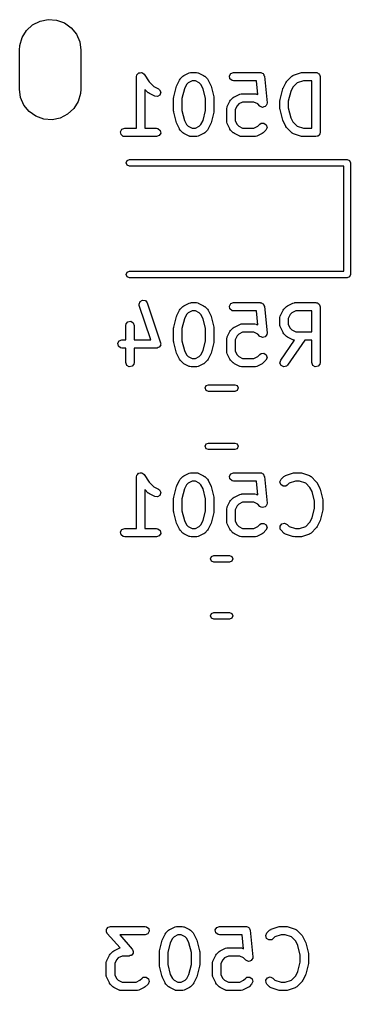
# Model space of a CAD drawing. Extents: x 109 to 192, y -153 to -42.
# Drawn here: x 133.79 to 139.72, y -115.69 to -98.28 of the extents above; entities that cross this region are included whole.
import ezdxf

# ---------------------------------------------------------------- set-up
doc = ezdxf.new("R2010")
doc.units = 0
doc.layers.add('BLACK', color=7, linetype='CONTINUOUS')

msp = doc.modelspace()

# ---------------------------------------------------------------- linework, layer by layer
at = {"layer": 'BLACK', "linetype": 'CONTINUOUS'}
for p, q in [((134.026, -98.3784), (134.159, -98.3106)), ((134.159, -98.3106), (134.305, -98.2811)), ((134.305, -98.2811), (134.454, -98.292)), ((134.454, -98.292), (134.595, -98.3426)), ((134.595, -98.3426), (134.717, -98.4291)), ((133.838, -98.6063), (133.916, -98.4794)), ((133.916, -98.4794), (134.026, -98.3784)), ((134.717, -98.4291), (134.81, -98.5451)), ((133.796, -98.7497), (133.838, -98.6063)), ((134.81, -98.5451), (134.87, -98.6821)), ((134.87, -98.6821), (134.89, -98.83)), ((133.79, -98.83), (133.796, -98.7497)), ((133.79, -99.53), (133.79, -98.83)), ((134.89, -98.83), (134.89, -99.53)), ((135.887, -99.3064), (135.891, -99.2807)), ((135.887, -100.231), (135.887, -99.3064)), ((135.891, -99.2807), (135.894, -99.2774)), ((135.894, -99.2731), (135.91, -99.2581)), ((135.894, -99.2774), (135.894, -99.2731)), ((135.91, -99.2581), (135.924, -99.2414)), ((135.924, -99.2414), (135.928, -99.2407)), ((135.928, -99.2407), (135.931, -99.2377)), ((135.931, -99.2377), (135.953, -99.2363)), ((135.953, -99.2363), (135.975, -99.2325)), ((135.975, -99.2325), (135.978, -99.2347)), ((135.978, -99.2347), (135.983, -99.2344)), ((135.983, -99.2344), (136, -99.2473)), ((136, -99.2473), (136.019, -99.2582)), ((136.019, -99.2582), (136.021, -99.2622)), ((136.021, -99.2622), (136.024, -99.2648)), ((136.024, -99.2648), (136.115, -99.4015)), ((136.609, -99.4633), (136.656, -99.3681)), ((136.656, -99.3681), (136.67, -99.3501)), ((136.67, -99.3486), (136.718, -99.301)), ((136.67, -99.3501), (136.67, -99.3486)), ((136.718, -99.301), (136.736, -99.2881)), ((136.736, -99.2881), (136.738, -99.2869)), ((136.738, -99.2869), (136.833, -99.2393)), ((136.884, -99.3814), (136.816, -99.4156)), ((136.833, -99.2393), (136.858, -99.2319)), ((136.858, -99.2319), (136.862, -99.2329)), ((136.862, -99.2329), (136.866, -99.2314)), ((136.866, -99.2314), (136.962, -99.2314)), ((136.944, -99.3814), (136.884, -99.3814)), ((137.012, -99.4156), (136.944, -99.3814)), ((136.962, -99.2314), (136.987, -99.2359)), ((136.987, -99.2359), (136.991, -99.2388)), ((136.991, -99.2388), (136.995, -99.2393)), ((136.995, -99.2393), (137.09, -99.2869)), ((137.09, -99.2869), (137.108, -99.3003)), ((137.108, -99.3003), (137.11, -99.301)), ((137.11, -99.301), (137.158, -99.3486)), ((137.158, -99.3486), (137.17, -99.367)), ((137.17, -99.367), (137.172, -99.3681)), ((137.172, -99.3681), (137.219, -99.4633)), ((137.554, -99.2934), (137.58, -99.2489)), ((137.563, -99.3439), (137.554, -99.2934)), ((137.603, -99.3769), (137.563, -99.3439)), ((137.58, -99.2489), (137.628, -99.2314)), ((137.628, -99.3814), (137.603, -99.3769)), ((137.628, -99.2314), (138.104, -99.2314)), ((138.037, -99.3814), (137.628, -99.3814)), ((138.061, -99.6296), (138.037, -99.3814)), ((138.104, -99.2314), (138.108, -99.2321)), ((138.108, -99.2321), (138.11, -99.2316)), ((138.11, -99.2316), (138.113, -99.2329)), ((138.113, -99.2329), (138.13, -99.2359)), ((138.13, -99.2359), (138.142, -99.2461)), ((138.142, -99.2461), (138.157, -99.2527)), ((138.157, -99.2527), (138.161, -99.2621)), ((138.161, -99.2621), (138.169, -99.2689)), ((138.169, -99.2689), (138.172, -99.2846)), ((138.172, -99.2846), (138.179, -99.2989)), ((138.179, -99.2989), (138.227, -99.7751)), ((138.575, -99.3962), (138.67, -99.301)), ((138.67, -99.301), (138.692, -99.286)), ((138.692, -99.286), (138.696, -99.2856)), ((138.696, -99.2856), (138.7, -99.2828)), ((138.7, -99.2828), (138.843, -99.2352)), ((138.879, -99.3814), (138.764, -99.4196)), ((138.843, -99.2352), (138.865, -99.2319)), ((138.865, -99.2319), (138.866, -99.2314)), ((138.866, -99.2314), (139.104, -99.2314)), ((139.029, -99.3814), (138.879, -99.3814)), ((139.029, -100.231), (139.029, -99.3814)), ((139.104, -99.2314), (139.114, -99.2331)), ((139.114, -99.2331), (139.118, -99.2325)), ((139.118, -99.2325), (139.12, -99.2342)), ((139.12, -99.2342), (139.13, -99.2359)), ((139.13, -99.2359), (139.145, -99.2484)), ((139.145, -99.2484), (139.162, -99.2582)), ((139.162, -99.2582), (139.164, -99.2645)), ((139.164, -99.2645), (139.169, -99.2689)), ((139.169, -99.2689), (139.173, -99.2881)), ((139.173, -99.2881), (139.179, -99.3064)), ((139.179, -99.3064), (139.179, -100.306)), ((133.81, -99.6779), (133.79, -99.53)), ((134.89, -99.53), (134.884, -99.6103)), ((136.099, -99.5975), (136.037, -99.5351)), ((136.037, -99.5351), (136.037, -100.231)), ((136.115, -99.4015), (136.197, -99.4828)), ((136.197, -99.4828), (136.281, -99.525)), ((136.281, -99.525), (136.302, -99.5405)), ((136.302, -99.5405), (136.322, -99.5876)), ((136.556, -99.6691), (136.603, -99.4787)), ((136.603, -99.4787), (136.608, -99.4668)), ((136.608, -99.4668), (136.609, -99.4633)), ((136.747, -99.523), (136.703, -99.6966)), ((136.785, -99.446), (136.747, -99.523)), ((136.816, -99.4156), (136.785, -99.446)), ((137.043, -99.446), (137.012, -99.4156)), ((137.081, -99.523), (137.043, -99.446)), ((137.125, -99.6966), (137.081, -99.523)), ((137.219, -99.4633), (137.223, -99.4757)), ((137.223, -99.4757), (137.225, -99.4787)), ((137.225, -99.4787), (137.272, -99.6691)), ((138.46, -99.7168), (138.508, -99.5263)), ((138.508, -99.5263), (138.513, -99.5145)), ((138.513, -99.5145), (138.514, -99.5109)), ((138.514, -99.5109), (138.561, -99.4157)), ((138.561, -99.4157), (138.575, -99.3977)), ((138.575, -99.3977), (138.575, -99.3962)), ((138.69, -99.4937), (138.651, -99.5707)), ((138.764, -99.4196), (138.69, -99.4937)), ((133.87, -99.8149), (133.81, -99.6779)), ((134.884, -99.6103), (134.842, -99.7537)), ((136.101, -99.5982), (136.099, -99.5975)), ((136.119, -99.6116), (136.101, -99.5982)), ((136.214, -99.6592), (136.119, -99.6116)), ((136.265, -99.665), (136.214, -99.6592)), ((136.308, -99.6368), (136.265, -99.665)), ((136.322, -99.5876), (136.308, -99.6368)), ((136.553, -99.6873), (136.556, -99.6726)), ((136.553, -99.9254), (136.553, -99.6873)), ((136.556, -99.6726), (136.556, -99.6691)), ((136.703, -99.6966), (136.703, -99.9162)), ((137.125, -99.9162), (137.125, -99.6966)), ((137.272, -99.6691), (137.274, -99.6841)), ((137.274, -99.6841), (137.275, -99.6873)), ((137.275, -99.6873), (137.275, -99.9254)), ((137.561, -99.749), (137.575, -99.731)), ((137.575, -99.7295), (137.623, -99.6819)), ((137.575, -99.731), (137.575, -99.7295)), ((137.623, -99.6819), (137.641, -99.6691)), ((137.641, -99.6691), (137.642, -99.6679)), ((137.642, -99.6679), (137.738, -99.6203)), ((137.738, -99.6203), (137.763, -99.6128)), ((137.763, -99.6128), (137.767, -99.6139)), ((137.767, -99.6139), (137.771, -99.6123)), ((137.771, -99.6123), (138.009, -99.6123)), ((138.009, -99.6123), (138.035, -99.6169)), ((138.035, -99.6169), (138.038, -99.6197)), ((138.038, -99.6197), (138.043, -99.6203)), ((138.043, -99.6203), (138.061, -99.6296)), ((138.458, -99.735), (138.461, -99.7202)), ((138.458, -99.8778), (138.458, -99.735)), ((138.461, -99.7202), (138.46, -99.7168)), ((138.651, -99.5707), (138.608, -99.7442)), ((133.963, -99.9309), (133.87, -99.8149)), ((134.764, -99.8806), (134.654, -99.9816)), ((134.842, -99.7537), (134.764, -99.8806)), ((137.506, -99.8778), (137.51, -99.8522)), ((137.506, -100.116), (137.506, -99.8778)), ((137.51, -99.8522), (137.513, -99.8487)), ((137.513, -99.8487), (137.514, -99.8443)), ((137.514, -99.8443), (137.561, -99.749)), ((137.69, -99.827), (137.656, -99.8955)), ((137.656, -99.8955), (137.656, -100.098)), ((137.72, -99.7966), (137.69, -99.827)), ((137.789, -99.7623), (137.72, -99.7966)), ((137.992, -99.7623), (137.789, -99.7623)), ((138.06, -99.7966), (137.992, -99.7623)), ((138.099, -99.8356), (138.06, -99.7966)), ((138.1, -99.8358), (138.099, -99.8356)), ((138.1, -99.8363), (138.1, -99.8358)), ((138.123, -99.8466), (138.1, -99.8363)), ((138.146, -99.8573), (138.123, -99.8466)), ((138.171, -99.8505), (138.146, -99.8574)), ((138.146, -99.8574), (138.146, -99.8572)), ((138.146, -99.8572), (138.146, -99.8573)), ((138.195, -99.844), (138.171, -99.8505)), ((138.196, -99.8435), (138.195, -99.8436)), ((138.195, -99.8436), (138.195, -99.844)), ((138.21, -99.8226), (138.196, -99.8435)), ((138.225, -99.802), (138.21, -99.8226)), ((138.225, -99.8011), (138.224, -99.8015)), ((138.224, -99.8015), (138.225, -99.802)), ((138.227, -99.7751), (138.225, -99.8011)), ((138.459, -99.8811), (138.458, -99.8778)), ((138.46, -99.896), (138.459, -99.8811)), ((138.508, -100.086), (138.46, -99.896)), ((138.608, -99.7442), (138.608, -99.8686)), ((138.608, -99.8686), (138.651, -100.042)), ((134.085, -100.017), (133.963, -99.9309)), ((134.226, -100.068), (134.085, -100.017)), ((134.375, -100.079), (134.226, -100.068)), ((134.521, -100.049), (134.375, -100.079)), ((134.654, -99.9816), (134.521, -100.049)), ((136.554, -99.9287), (136.553, -99.9254)), ((136.556, -99.9436), (136.554, -99.9287)), ((136.603, -100.134), (136.556, -99.9436)), ((136.703, -99.9162), (136.747, -100.09)), ((137.081, -100.09), (137.125, -99.9162)), ((137.272, -99.9436), (137.225, -100.134)), ((137.275, -99.9254), (137.272, -99.9402)), ((137.272, -99.9402), (137.272, -99.9436)), ((138.651, -100.042), (138.69, -100.119)), ((135.602, -100.293), (135.628, -100.249)), ((135.628, -100.249), (135.676, -100.231)), ((135.676, -100.231), (135.887, -100.231)), ((136.037, -100.231), (136.247, -100.231)), ((136.247, -100.231), (136.273, -100.236)), ((136.273, -100.236), (136.312, -100.269)), ((136.605, -100.137), (136.603, -100.134)), ((136.609, -100.149), (136.605, -100.137)), ((136.656, -100.245), (136.609, -100.149)), ((136.658, -100.246), (136.656, -100.245)), ((136.67, -100.264), (136.658, -100.246)), ((136.747, -100.09), (136.785, -100.167)), ((136.785, -100.167), (136.816, -100.197)), ((136.816, -100.197), (136.884, -100.231)), ((136.884, -100.231), (136.944, -100.231)), ((136.944, -100.231), (137.012, -100.197)), ((137.012, -100.197), (137.043, -100.167)), ((137.043, -100.167), (137.081, -100.09)), ((137.172, -100.245), (137.158, -100.263)), ((137.219, -100.149), (137.172, -100.245)), ((137.22, -100.146), (137.219, -100.149)), ((137.225, -100.134), (137.22, -100.146)), ((137.507, -100.12), (137.506, -100.116)), ((137.506, -100.124), (137.507, -100.12)), ((137.514, -100.149), (137.506, -100.124)), ((137.561, -100.245), (137.514, -100.149)), ((137.562, -100.246), (137.561, -100.245)), ((137.575, -100.264), (137.562, -100.246)), ((137.656, -100.098), (137.69, -100.167)), ((137.69, -100.167), (137.72, -100.197)), ((137.72, -100.197), (137.789, -100.231)), ((137.789, -100.231), (137.992, -100.231)), ((137.992, -100.231), (138.06, -100.197)), ((138.06, -100.197), (138.099, -100.158)), ((138.099, -100.158), (138.12, -100.143)), ((138.12, -100.143), (138.172, -100.139)), ((138.172, -100.139), (138.214, -100.168)), ((138.227, -100.218), (138.205, -100.264)), ((138.214, -100.168), (138.227, -100.218)), ((138.51, -100.089), (138.508, -100.086)), ((138.514, -100.102), (138.51, -100.089)), ((138.561, -100.197), (138.514, -100.102)), ((138.562, -100.198), (138.561, -100.197)), ((138.575, -100.217), (138.562, -100.198)), ((138.67, -100.312), (138.575, -100.217)), ((138.69, -100.119), (138.764, -100.193)), ((138.764, -100.193), (138.879, -100.231)), ((138.879, -100.231), (139.029, -100.231)), ((135.611, -100.344), (135.602, -100.293)), ((135.65, -100.377), (135.611, -100.344)), ((135.676, -100.381), (135.65, -100.377)), ((136.247, -100.381), (135.676, -100.381)), ((136.296, -100.364), (136.247, -100.381)), ((136.321, -100.319), (136.296, -100.364)), ((136.312, -100.269), (136.321, -100.319)), ((136.718, -100.312), (136.67, -100.264)), ((136.72, -100.312), (136.718, -100.312)), ((136.738, -100.326), (136.72, -100.312)), ((136.833, -100.373), (136.738, -100.326)), ((136.837, -100.374), (136.833, -100.373)), ((136.841, -100.377), (136.837, -100.374)), ((136.866, -100.381), (136.841, -100.377)), ((136.962, -100.381), (136.866, -100.381)), ((136.966, -100.38), (136.962, -100.381)), ((136.97, -100.381), (136.966, -100.38)), ((136.995, -100.373), (136.97, -100.381)), ((137.09, -100.326), (136.995, -100.373)), ((137.092, -100.325), (137.09, -100.326)), ((137.11, -100.312), (137.092, -100.325)), ((137.158, -100.264), (137.11, -100.312)), ((137.158, -100.263), (137.158, -100.264)), ((137.623, -100.312), (137.575, -100.264)), ((137.624, -100.312), (137.623, -100.312)), ((137.642, -100.326), (137.624, -100.312)), ((137.738, -100.373), (137.642, -100.326)), ((137.742, -100.374), (137.738, -100.373)), ((137.745, -100.377), (137.742, -100.374)), ((137.771, -100.381), (137.745, -100.377)), ((138.009, -100.381), (137.771, -100.381)), ((138.013, -100.38), (138.009, -100.381)), ((138.018, -100.381), (138.013, -100.38)), ((138.043, -100.373), (138.018, -100.381)), ((138.138, -100.326), (138.043, -100.373)), ((138.139, -100.325), (138.138, -100.326)), ((138.158, -100.312), (138.139, -100.325)), ((138.205, -100.264), (138.158, -100.312)), ((138.675, -100.314), (138.67, -100.312)), ((138.677, -100.318), (138.675, -100.314)), ((138.7, -100.33), (138.677, -100.318)), ((138.843, -100.378), (138.7, -100.33)), ((138.844, -100.377), (138.843, -100.378)), ((138.866, -100.381), (138.844, -100.377)), ((139.104, -100.381), (138.866, -100.381)), ((139.123, -100.375), (139.104, -100.381)), ((139.142, -100.371), (139.123, -100.375)), ((139.146, -100.366), (139.142, -100.371)), ((139.153, -100.364), (139.146, -100.366)), ((139.162, -100.347), (139.153, -100.364)), ((139.175, -100.332), (139.162, -100.347)), ((139.177, -100.322), (139.175, -100.332)), ((139.178, -100.319), (139.177, -100.322)), ((139.179, -100.306), (139.178, -100.316)), ((139.178, -100.316), (139.178, -100.319)), ((135.704, -100.854), (135.722, -100.812)), ((135.722, -100.896), (135.704, -100.854)), ((135.722, -100.812), (135.764, -100.794)), ((135.764, -100.914), (135.722, -100.896)), ((135.764, -100.794), (139.664, -100.794)), ((139.604, -100.914), (135.764, -100.914)), ((139.604, -102.794), (139.604, -100.914)), ((139.664, -100.794), (139.706, -100.812)), ((139.706, -100.812), (139.724, -100.854)), ((139.724, -100.854), (139.724, -102.854)), ((135.704, -102.854), (135.722, -102.812)), ((135.722, -102.896), (135.704, -102.854)), ((135.722, -102.812), (135.764, -102.794)), ((135.764, -102.794), (139.604, -102.794)), ((139.724, -102.854), (139.706, -102.896)), ((135.764, -102.914), (135.722, -102.896)), ((139.664, -102.914), (135.764, -102.914)), ((139.706, -102.896), (139.664, -102.914)), ((135.934, -103.383), (135.953, -103.335)), ((135.938, -103.408), (135.934, -103.383)), ((135.953, -103.335), (135.998, -103.311)), ((135.998, -103.311), (136.048, -103.321)), ((136.048, -103.321), (136.08, -103.361)), ((136.08, -103.361), (136.318, -104.075)), ((136.738, -103.413), (136.833, -103.365)), ((136.833, -103.365), (136.858, -103.358)), ((136.858, -103.358), (136.862, -103.359)), ((136.862, -103.359), (136.866, -103.357)), ((136.866, -103.357), (136.962, -103.357)), ((136.962, -103.357), (136.987, -103.362)), ((136.987, -103.362), (136.991, -103.365)), ((136.991, -103.365), (136.995, -103.365)), ((136.995, -103.365), (137.09, -103.413)), ((137.554, -103.419), (137.58, -103.375)), ((137.58, -103.375), (137.628, -103.357)), ((137.628, -103.357), (138.104, -103.357)), ((138.104, -103.357), (138.108, -103.358)), ((138.108, -103.358), (138.11, -103.358)), ((138.11, -103.358), (138.113, -103.359)), ((138.113, -103.359), (138.13, -103.362)), ((138.13, -103.362), (138.142, -103.372)), ((138.142, -103.372), (138.157, -103.379)), ((138.157, -103.379), (138.161, -103.388)), ((138.161, -103.388), (138.169, -103.395)), ((138.595, -103.413), (138.69, -103.365)), ((138.69, -103.365), (138.715, -103.358)), ((138.715, -103.358), (138.719, -103.359)), ((138.719, -103.359), (138.724, -103.357)), ((138.724, -103.357), (139.104, -103.357)), ((139.104, -103.357), (139.114, -103.359)), ((139.114, -103.359), (139.118, -103.359)), ((139.118, -103.359), (139.12, -103.36)), ((139.12, -103.36), (139.13, -103.362)), ((139.13, -103.362), (139.145, -103.374)), ((139.145, -103.374), (139.162, -103.384)), ((139.162, -103.384), (139.164, -103.391)), ((139.164, -103.391), (139.169, -103.395)), ((136.143, -104.024), (135.938, -103.408)), ((136.609, -103.589), (136.656, -103.494)), ((136.656, -103.494), (136.67, -103.476)), ((136.67, -103.475), (136.718, -103.427)), ((136.67, -103.476), (136.67, -103.475)), ((136.718, -103.427), (136.736, -103.414)), ((136.736, -103.414), (136.738, -103.413)), ((136.816, -103.542), (136.785, -103.572)), ((136.884, -103.507), (136.816, -103.542)), ((136.944, -103.507), (136.884, -103.507)), ((137.012, -103.542), (136.944, -103.507)), ((137.043, -103.572), (137.012, -103.542)), ((137.09, -103.413), (137.108, -103.426)), ((137.108, -103.426), (137.11, -103.427)), ((137.11, -103.427), (137.158, -103.475)), ((137.158, -103.475), (137.17, -103.493)), ((137.17, -103.493), (137.172, -103.494)), ((137.172, -103.494), (137.219, -103.589)), ((137.563, -103.47), (137.554, -103.419)), ((137.603, -103.503), (137.563, -103.47)), ((137.628, -103.507), (137.603, -103.503)), ((138.037, -103.507), (137.628, -103.507)), ((138.061, -103.756), (138.037, -103.507)), ((138.169, -103.395), (138.172, -103.411)), ((138.172, -103.411), (138.179, -103.425)), ((138.179, -103.425), (138.227, -103.901)), ((138.466, -103.589), (138.514, -103.494)), ((138.514, -103.494), (138.527, -103.476)), ((138.527, -103.476), (138.528, -103.475)), ((138.528, -103.475), (138.575, -103.427)), ((138.575, -103.427), (138.594, -103.414)), ((138.594, -103.414), (138.595, -103.413)), ((138.673, -103.542), (138.642, -103.572)), ((138.741, -103.507), (138.673, -103.542)), ((139.029, -103.507), (138.741, -103.507)), ((139.029, -103.881), (139.029, -103.507)), ((139.169, -103.395), (139.173, -103.414)), ((139.173, -103.414), (139.179, -103.432)), ((139.179, -103.432), (139.179, -104.432)), ((135.701, -103.74), (135.734, -103.701)), ((135.734, -103.701), (135.784, -103.692)), ((135.784, -103.692), (135.829, -103.718)), ((135.829, -103.718), (135.846, -103.766)), ((136.556, -103.795), (136.603, -103.605)), ((136.603, -103.605), (136.608, -103.593)), ((136.608, -103.593), (136.609, -103.589)), ((136.747, -103.649), (136.703, -103.823)), ((136.785, -103.572), (136.747, -103.649)), ((137.081, -103.649), (137.043, -103.572)), ((137.125, -103.823), (137.081, -103.649)), ((137.219, -103.589), (137.223, -103.602)), ((137.223, -103.602), (137.225, -103.605)), ((137.225, -103.605), (137.272, -103.795)), ((137.738, -103.746), (137.763, -103.739)), ((137.763, -103.739), (137.767, -103.74)), ((137.767, -103.74), (137.771, -103.738)), ((137.771, -103.738), (138.009, -103.738)), ((138.009, -103.738), (138.035, -103.743)), ((138.458, -103.623), (138.463, -103.597)), ((138.458, -103.766), (138.458, -103.623)), ((138.463, -103.597), (138.465, -103.594)), ((138.465, -103.594), (138.466, -103.589)), ((138.642, -103.572), (138.608, -103.641)), ((138.608, -103.641), (138.608, -103.748)), ((135.696, -103.766), (135.701, -103.74)), ((135.696, -104.024), (135.696, -103.766)), ((135.846, -103.766), (135.846, -104.024)), ((136.553, -103.813), (136.556, -103.799)), ((136.553, -104.051), (136.553, -103.813)), ((136.556, -103.799), (136.556, -103.795)), ((136.703, -103.823), (136.703, -104.042)), ((137.125, -104.042), (137.125, -103.823)), ((137.272, -103.795), (137.274, -103.81)), ((137.274, -103.81), (137.275, -103.813)), ((137.275, -103.813), (137.275, -104.051)), ((137.514, -103.97), (137.561, -103.875)), ((137.561, -103.875), (137.575, -103.857)), ((137.575, -103.856), (137.623, -103.808)), ((137.575, -103.857), (137.575, -103.856)), ((137.623, -103.808), (137.641, -103.795)), ((137.641, -103.795), (137.642, -103.794)), ((137.642, -103.794), (137.738, -103.746)), ((137.789, -103.888), (137.72, -103.923)), ((137.992, -103.888), (137.789, -103.888)), ((138.06, -103.923), (137.992, -103.888)), ((138.035, -103.743), (138.038, -103.746)), ((138.038, -103.746), (138.043, -103.746)), ((138.043, -103.746), (138.061, -103.756)), ((138.227, -103.901), (138.225, -103.927)), ((138.46, -103.77), (138.458, -103.766)), ((138.459, -103.774), (138.46, -103.77)), ((138.466, -103.799), (138.459, -103.774)), ((138.514, -103.894), (138.466, -103.799)), ((138.515, -103.896), (138.514, -103.894)), ((138.528, -103.914), (138.515, -103.896)), ((138.608, -103.748), (138.642, -103.817)), ((138.642, -103.817), (138.673, -103.847)), ((138.673, -103.847), (138.741, -103.881)), ((138.741, -103.881), (139.029, -103.881)), ((135.554, -104.086), (135.58, -104.042)), ((135.563, -104.137), (135.554, -104.086)), ((135.58, -104.042), (135.628, -104.024)), ((135.628, -104.024), (135.696, -104.024)), ((135.846, -104.024), (136.143, -104.024)), ((136.318, -104.075), (136.322, -104.101)), ((136.554, -104.055), (136.553, -104.051)), ((136.556, -104.07), (136.554, -104.055)), ((136.603, -104.26), (136.556, -104.07)), ((136.703, -104.042), (136.747, -104.216)), ((137.081, -104.216), (137.125, -104.042)), ((137.272, -104.07), (137.225, -104.26)), ((137.275, -104.051), (137.272, -104.066)), ((137.272, -104.066), (137.272, -104.07)), ((137.506, -104.004), (137.51, -103.978)), ((137.506, -104.242), (137.506, -104.004)), ((137.51, -103.978), (137.513, -103.975)), ((137.513, -103.975), (137.514, -103.97)), ((137.69, -103.953), (137.656, -104.022)), ((137.656, -104.022), (137.656, -104.224)), ((137.72, -103.923), (137.69, -103.953)), ((138.099, -103.962), (138.06, -103.923)), ((138.1, -103.962), (138.099, -103.962)), ((138.123, -103.973), (138.1, -103.962)), ((138.1, -103.962), (138.1, -103.962)), ((138.146, -103.983), (138.123, -103.973)), ((138.171, -103.977), (138.146, -103.983)), ((138.146, -103.983), (138.146, -103.983)), ((138.146, -103.983), (138.146, -103.983)), ((138.195, -103.97), (138.171, -103.977)), ((138.196, -103.969), (138.195, -103.97)), ((138.195, -103.97), (138.195, -103.97)), ((138.21, -103.949), (138.196, -103.969)), ((138.225, -103.928), (138.21, -103.949)), ((138.225, -103.927), (138.224, -103.927)), ((138.224, -103.927), (138.225, -103.928)), ((138.472, -104.389), (138.722, -104.031)), ((138.575, -103.962), (138.528, -103.914)), ((138.577, -103.962), (138.575, -103.962)), ((138.595, -103.976), (138.577, -103.962)), ((138.905, -104.031), (138.594, -104.475)), ((138.69, -104.023), (138.595, -103.976)), ((138.694, -104.024), (138.69, -104.023)), ((138.698, -104.027), (138.694, -104.024)), ((138.722, -104.031), (138.698, -104.027)), ((139.029, -104.031), (138.905, -104.031)), ((139.029, -104.432), (139.029, -104.031)), ((135.603, -104.17), (135.563, -104.137)), ((135.628, -104.174), (135.603, -104.17)), ((135.696, -104.174), (135.628, -104.174)), ((135.696, -104.432), (135.696, -104.174)), ((136.247, -104.174), (135.846, -104.174)), ((135.846, -104.174), (135.846, -104.432)), ((136.253, -104.172), (136.247, -104.174)), ((136.258, -104.173), (136.253, -104.172)), ((136.276, -104.163), (136.258, -104.173)), ((136.296, -104.156), (136.276, -104.163)), ((136.298, -104.152), (136.296, -104.156)), ((136.303, -104.149), (136.298, -104.152)), ((136.311, -104.13), (136.303, -104.149)), ((136.321, -104.112), (136.311, -104.13)), ((136.322, -104.101), (136.32, -104.106)), ((136.32, -104.106), (136.321, -104.112)), ((136.605, -104.263), (136.603, -104.26)), ((136.747, -104.216), (136.785, -104.293)), ((137.043, -104.293), (137.081, -104.216)), ((137.225, -104.26), (137.22, -104.272)), ((137.507, -104.246), (137.506, -104.242)), ((137.506, -104.25), (137.507, -104.246)), ((137.514, -104.275), (137.506, -104.25)), ((137.656, -104.224), (137.69, -104.293)), ((135.714, -104.481), (135.696, -104.432)), ((135.846, -104.432), (135.842, -104.458)), ((136.609, -104.275), (136.605, -104.263)), ((136.656, -104.371), (136.609, -104.275)), ((136.658, -104.372), (136.656, -104.371)), ((136.67, -104.39), (136.658, -104.372)), ((136.718, -104.438), (136.67, -104.39)), ((136.785, -104.293), (136.816, -104.323)), ((136.816, -104.323), (136.884, -104.357)), ((136.884, -104.357), (136.944, -104.357)), ((136.944, -104.357), (137.012, -104.323)), ((137.012, -104.323), (137.043, -104.293)), ((137.158, -104.39), (137.11, -104.438)), ((137.172, -104.371), (137.158, -104.389)), ((137.158, -104.389), (137.158, -104.39)), ((137.219, -104.275), (137.172, -104.371)), ((137.22, -104.272), (137.219, -104.275)), ((137.561, -104.371), (137.514, -104.275)), ((137.562, -104.372), (137.561, -104.371)), ((137.575, -104.39), (137.562, -104.372)), ((137.623, -104.438), (137.575, -104.39)), ((137.69, -104.293), (137.72, -104.323)), ((137.72, -104.323), (137.789, -104.357)), ((137.789, -104.357), (137.992, -104.357)), ((137.992, -104.357), (138.06, -104.323)), ((138.06, -104.323), (138.099, -104.284)), ((138.099, -104.284), (138.12, -104.269)), ((138.12, -104.269), (138.172, -104.265)), ((138.205, -104.39), (138.158, -104.438)), ((138.172, -104.265), (138.214, -104.294)), ((138.227, -104.344), (138.205, -104.39)), ((138.214, -104.294), (138.227, -104.344)), ((138.458, -104.439), (138.472, -104.389)), ((139.047, -104.481), (139.029, -104.432)), ((139.179, -104.432), (139.175, -104.458)), ((135.758, -104.506), (135.714, -104.481)), ((135.809, -104.497), (135.758, -104.506)), ((135.842, -104.458), (135.809, -104.497)), ((136.72, -104.438), (136.718, -104.438)), ((136.738, -104.452), (136.72, -104.438)), ((136.833, -104.499), (136.738, -104.452)), ((136.837, -104.5), (136.833, -104.499)), ((136.841, -104.503), (136.837, -104.5)), ((136.866, -104.507), (136.841, -104.503)), ((136.962, -104.507), (136.866, -104.507)), ((136.966, -104.506), (136.962, -104.507)), ((136.97, -104.507), (136.966, -104.506)), ((136.995, -104.499), (136.97, -104.507)), ((137.09, -104.452), (136.995, -104.499)), ((137.092, -104.451), (137.09, -104.452)), ((137.11, -104.438), (137.092, -104.451)), ((137.624, -104.438), (137.623, -104.438)), ((137.642, -104.452), (137.624, -104.438)), ((137.738, -104.499), (137.642, -104.452)), ((137.742, -104.5), (137.738, -104.499)), ((137.745, -104.503), (137.742, -104.5)), ((137.771, -104.507), (137.745, -104.503)), ((138.009, -104.507), (137.771, -104.507)), ((138.013, -104.506), (138.009, -104.507)), ((138.018, -104.507), (138.013, -104.506)), ((138.043, -104.499), (138.018, -104.507)), ((138.138, -104.452), (138.043, -104.499)), ((138.139, -104.451), (138.138, -104.452)), ((138.158, -104.438), (138.139, -104.451)), ((138.48, -104.485), (138.458, -104.439)), ((138.527, -104.507), (138.48, -104.485)), ((138.576, -104.494), (138.527, -104.507)), ((138.594, -104.475), (138.576, -104.494)), ((139.091, -104.506), (139.047, -104.481)), ((139.142, -104.497), (139.091, -104.506)), ((139.175, -104.458), (139.142, -104.497)), ((137.117, -104.887), (137.134, -104.845)), ((137.134, -104.93), (137.117, -104.887)), ((137.134, -104.845), (137.177, -104.828)), ((137.177, -104.947), (137.134, -104.93)), ((137.177, -104.828), (137.651, -104.828)), ((137.651, -104.947), (137.177, -104.947)), ((137.651, -104.828), (137.694, -104.845)), ((137.694, -104.93), (137.651, -104.947)), ((137.694, -104.845), (137.711, -104.887)), ((137.711, -104.887), (137.694, -104.93)), ((137.117, -105.932), (137.134, -105.89)), ((137.134, -105.975), (137.117, -105.932)), ((137.134, -105.89), (137.177, -105.873)), ((137.177, -105.992), (137.134, -105.975)), ((137.177, -105.873), (137.651, -105.873)), ((137.651, -105.992), (137.177, -105.992)), ((137.651, -105.873), (137.694, -105.89)), ((137.694, -105.975), (137.651, -105.992)), ((137.694, -105.89), (137.711, -105.932)), ((137.711, -105.932), (137.694, -105.975)), ((135.887, -106.48), (135.891, -106.455)), ((135.887, -107.405), (135.887, -106.48)), ((135.891, -106.455), (135.894, -106.451)), ((135.894, -106.447), (135.91, -106.432)), ((135.894, -106.451), (135.894, -106.447)), ((135.91, -106.432), (135.924, -106.415)), ((135.924, -106.415), (135.928, -106.415)), ((135.928, -106.415), (135.931, -106.412)), ((135.931, -106.412), (135.953, -106.41)), ((135.953, -106.41), (135.975, -106.407)), ((135.975, -106.407), (135.978, -106.409)), ((135.978, -106.409), (135.983, -106.408)), ((135.983, -106.408), (136, -106.421)), ((136, -106.421), (136.019, -106.432)), ((136.019, -106.432), (136.021, -106.436)), ((136.021, -106.436), (136.024, -106.439)), ((136.024, -106.439), (136.115, -106.575)), ((136.656, -106.542), (136.67, -106.524)), ((136.67, -106.523), (136.718, -106.475)), ((136.67, -106.524), (136.67, -106.523)), ((136.718, -106.475), (136.736, -106.462)), ((136.736, -106.462), (136.738, -106.461)), ((136.738, -106.461), (136.833, -106.413)), ((136.833, -106.413), (136.858, -106.406)), ((136.858, -106.406), (136.862, -106.407)), ((136.862, -106.407), (136.866, -106.405)), ((136.866, -106.405), (136.962, -106.405)), ((136.962, -106.405), (136.987, -106.41)), ((136.987, -106.41), (136.991, -106.413)), ((136.991, -106.413), (136.995, -106.413)), ((136.995, -106.413), (137.09, -106.461)), ((137.09, -106.461), (137.108, -106.474)), ((137.108, -106.474), (137.11, -106.475)), ((137.11, -106.475), (137.158, -106.523)), ((137.158, -106.523), (137.17, -106.541)), ((137.554, -106.467), (137.58, -106.423)), ((137.563, -106.518), (137.554, -106.467)), ((137.603, -106.551), (137.563, -106.518)), ((137.58, -106.423), (137.628, -106.405)), ((137.628, -106.405), (138.104, -106.405)), ((138.104, -106.405), (138.108, -106.406)), ((138.108, -106.406), (138.11, -106.406)), ((138.11, -106.406), (138.113, -106.407)), ((138.113, -106.407), (138.13, -106.41)), ((138.13, -106.41), (138.142, -106.42)), ((138.142, -106.42), (138.157, -106.427)), ((138.157, -106.427), (138.161, -106.436)), ((138.161, -106.436), (138.169, -106.443)), ((138.169, -106.443), (138.172, -106.459)), ((138.172, -106.459), (138.179, -106.473)), ((138.179, -106.473), (138.227, -106.949)), ((138.458, -106.569), (138.48, -106.523)), ((138.48, -106.523), (138.528, -106.475)), ((138.528, -106.475), (138.549, -106.46)), ((138.549, -106.46), (138.553, -106.46)), ((138.553, -106.46), (138.557, -106.457)), ((138.557, -106.457), (138.7, -106.409)), ((138.7, -106.409), (138.722, -106.406)), ((138.722, -106.406), (138.724, -106.405)), ((138.724, -106.405), (138.819, -106.405)), ((138.819, -106.405), (138.841, -106.409)), ((138.841, -106.409), (138.842, -106.409)), ((138.842, -106.409), (138.985, -106.457)), ((138.985, -106.457), (139.008, -106.469)), ((139.008, -106.469), (139.011, -106.473)), ((139.011, -106.473), (139.015, -106.475)), ((139.015, -106.475), (139.11, -106.57)), ((136.115, -106.575), (136.197, -106.657)), ((136.197, -106.657), (136.281, -106.699)), ((136.556, -106.843), (136.603, -106.653)), ((136.603, -106.653), (136.608, -106.641)), ((136.608, -106.641), (136.609, -106.637)), ((136.609, -106.637), (136.656, -106.542)), ((136.747, -106.697), (136.703, -106.871)), ((136.785, -106.62), (136.747, -106.697)), ((136.816, -106.59), (136.785, -106.62)), ((136.884, -106.555), (136.816, -106.59)), ((136.944, -106.555), (136.884, -106.555)), ((137.012, -106.59), (136.944, -106.555)), ((137.043, -106.62), (137.012, -106.59)), ((137.081, -106.697), (137.043, -106.62)), ((137.125, -106.871), (137.081, -106.697)), ((137.17, -106.541), (137.172, -106.542)), ((137.172, -106.542), (137.219, -106.637)), ((137.219, -106.637), (137.223, -106.65)), ((137.223, -106.65), (137.225, -106.653)), ((137.225, -106.653), (137.272, -106.843)), ((137.628, -106.555), (137.603, -106.551)), ((138.037, -106.555), (137.628, -106.555)), ((138.061, -106.804), (138.037, -106.555)), ((138.472, -106.619), (138.458, -106.569)), ((138.514, -106.648), (138.472, -106.619)), ((138.565, -106.644), (138.514, -106.648)), ((138.586, -106.629), (138.565, -106.644)), ((138.621, -106.594), (138.586, -106.629)), ((138.736, -106.555), (138.621, -106.594)), ((138.807, -106.555), (138.736, -106.555)), ((138.921, -106.594), (138.807, -106.555)), ((138.995, -106.668), (138.921, -106.594)), ((139.034, -106.745), (138.995, -106.668)), ((139.11, -106.57), (139.123, -106.589)), ((139.123, -106.589), (139.124, -106.59)), ((139.124, -106.59), (139.172, -106.685)), ((139.172, -106.685), (139.175, -106.697)), ((139.175, -106.697), (139.177, -106.7)), ((136.099, -106.772), (136.037, -106.709)), ((136.037, -106.709), (136.037, -107.405)), ((136.101, -106.772), (136.099, -106.772)), ((136.119, -106.786), (136.101, -106.772)), ((136.214, -106.833), (136.119, -106.786)), ((136.265, -106.839), (136.214, -106.833)), ((136.308, -106.811), (136.265, -106.839)), ((136.281, -106.699), (136.302, -106.715)), ((136.302, -106.715), (136.322, -106.762)), ((136.322, -106.762), (136.308, -106.811)), ((136.553, -106.861), (136.556, -106.847)), ((136.553, -107.099), (136.553, -106.861)), ((136.556, -106.847), (136.556, -106.843)), ((136.703, -106.871), (136.703, -107.09)), ((137.125, -107.09), (137.125, -106.871)), ((137.272, -106.843), (137.274, -106.858)), ((137.274, -106.858), (137.275, -106.861)), ((137.275, -106.861), (137.275, -107.099)), ((137.575, -106.904), (137.623, -106.856)), ((137.623, -106.856), (137.641, -106.843)), ((137.641, -106.843), (137.642, -106.842)), ((137.642, -106.842), (137.738, -106.794)), ((137.738, -106.794), (137.763, -106.787)), ((137.763, -106.787), (137.767, -106.788)), ((137.767, -106.788), (137.771, -106.786)), ((137.771, -106.786), (138.009, -106.786)), ((138.009, -106.786), (138.035, -106.791)), ((138.035, -106.791), (138.038, -106.794)), ((138.038, -106.794), (138.043, -106.794)), ((138.043, -106.794), (138.061, -106.804)), ((139.077, -106.918), (139.034, -106.745)), ((139.177, -106.7), (139.225, -106.891)), ((137.506, -107.052), (137.51, -107.026)), ((137.51, -107.026), (137.513, -107.023)), ((137.513, -107.023), (137.514, -107.018)), ((137.514, -107.018), (137.561, -106.923)), ((137.561, -106.923), (137.575, -106.905)), ((137.575, -106.905), (137.575, -106.904)), ((137.69, -107.001), (137.656, -107.07)), ((137.72, -106.971), (137.69, -107.001)), ((137.789, -106.936), (137.72, -106.971)), ((137.992, -106.936), (137.789, -106.936)), ((138.06, -106.971), (137.992, -106.936)), ((138.099, -107.01), (138.06, -106.971)), ((138.1, -107.01), (138.099, -107.01)), ((138.123, -107.021), (138.1, -107.01)), ((138.1, -107.01), (138.1, -107.01)), ((138.146, -107.031), (138.123, -107.021)), ((138.171, -107.025), (138.146, -107.031)), ((138.146, -107.031), (138.146, -107.031)), ((138.146, -107.031), (138.146, -107.031)), ((138.195, -107.018), (138.171, -107.025)), ((138.196, -107.017), (138.195, -107.018)), ((138.195, -107.018), (138.195, -107.018)), ((138.21, -106.997), (138.196, -107.017)), ((138.225, -106.976), (138.21, -106.997)), ((138.225, -106.975), (138.224, -106.975)), ((138.224, -106.975), (138.225, -106.976)), ((138.227, -106.949), (138.225, -106.975)), ((139.034, -107.216), (139.077, -107.043)), ((139.077, -107.043), (139.077, -106.918)), ((139.225, -106.891), (139.226, -106.906)), ((139.226, -106.906), (139.227, -106.909)), ((139.227, -106.909), (139.227, -107.052)), ((136.554, -107.103), (136.553, -107.099)), ((136.556, -107.118), (136.554, -107.103)), ((136.603, -107.308), (136.556, -107.118)), ((136.703, -107.09), (136.747, -107.264)), ((137.081, -107.264), (137.125, -107.09)), ((137.272, -107.118), (137.225, -107.308)), ((137.275, -107.099), (137.272, -107.114)), ((137.272, -107.114), (137.272, -107.118)), ((137.506, -107.29), (137.506, -107.052)), ((137.656, -107.07), (137.656, -107.272)), ((138.995, -107.293), (139.034, -107.216)), ((139.225, -107.07), (139.177, -107.26)), ((139.227, -107.052), (139.224, -107.067)), ((139.224, -107.067), (139.225, -107.07)), ((136.605, -107.311), (136.603, -107.308)), ((136.609, -107.323), (136.605, -107.311)), ((136.656, -107.419), (136.609, -107.323)), ((136.747, -107.264), (136.785, -107.341)), ((136.785, -107.341), (136.816, -107.371)), ((136.816, -107.371), (136.884, -107.405)), ((136.944, -107.405), (137.012, -107.371)), ((137.012, -107.371), (137.043, -107.341)), ((137.043, -107.341), (137.081, -107.264)), ((137.219, -107.323), (137.172, -107.419)), ((137.22, -107.32), (137.219, -107.323)), ((137.225, -107.308), (137.22, -107.32)), ((137.507, -107.294), (137.506, -107.29)), ((137.506, -107.298), (137.507, -107.294)), ((137.514, -107.323), (137.506, -107.298)), ((137.561, -107.419), (137.514, -107.323)), ((137.656, -107.272), (137.69, -107.341)), ((137.69, -107.341), (137.72, -107.371)), ((137.72, -107.371), (137.789, -107.405)), ((137.992, -107.405), (138.06, -107.371)), ((138.06, -107.371), (138.099, -107.332)), ((138.099, -107.332), (138.12, -107.317)), ((138.12, -107.317), (138.172, -107.313)), ((138.172, -107.313), (138.214, -107.342)), ((138.227, -107.392), (138.205, -107.438)), ((138.214, -107.342), (138.227, -107.392)), ((138.461, -107.366), (138.49, -107.324)), ((138.465, -107.417), (138.461, -107.366)), ((138.49, -107.324), (138.54, -107.31)), ((138.54, -107.31), (138.586, -107.332)), ((138.586, -107.332), (138.621, -107.367)), ((138.621, -107.367), (138.736, -107.405)), ((138.807, -107.405), (138.921, -107.367)), ((138.921, -107.367), (138.995, -107.293)), ((139.11, -107.391), (139.015, -107.486)), ((139.111, -107.389), (139.11, -107.391)), ((139.124, -107.371), (139.111, -107.389)), ((139.172, -107.276), (139.124, -107.371)), ((139.177, -107.26), (139.172, -107.272)), ((139.172, -107.272), (139.172, -107.276)), ((135.602, -107.467), (135.628, -107.423)), ((135.611, -107.518), (135.602, -107.467)), ((135.65, -107.551), (135.611, -107.518)), ((135.628, -107.423), (135.676, -107.405)), ((135.676, -107.555), (135.65, -107.551)), ((135.676, -107.405), (135.887, -107.405)), ((136.247, -107.555), (135.676, -107.555)), ((136.037, -107.405), (136.247, -107.405)), ((136.247, -107.405), (136.273, -107.41)), ((136.296, -107.538), (136.247, -107.555)), ((136.273, -107.41), (136.312, -107.443)), ((136.321, -107.493), (136.296, -107.538)), ((136.312, -107.443), (136.321, -107.493)), ((136.658, -107.42), (136.656, -107.419)), ((136.67, -107.438), (136.658, -107.42)), ((136.718, -107.486), (136.67, -107.438)), ((136.72, -107.486), (136.718, -107.486)), ((136.738, -107.5), (136.72, -107.486)), ((136.833, -107.547), (136.738, -107.5)), ((136.837, -107.548), (136.833, -107.547)), ((136.841, -107.551), (136.837, -107.548)), ((136.866, -107.555), (136.841, -107.551)), ((136.962, -107.555), (136.866, -107.555)), ((136.884, -107.405), (136.944, -107.405)), ((136.966, -107.554), (136.962, -107.555)), ((136.97, -107.555), (136.966, -107.554)), ((136.995, -107.547), (136.97, -107.555)), ((137.09, -107.5), (136.995, -107.547)), ((137.092, -107.499), (137.09, -107.5)), ((137.11, -107.486), (137.092, -107.499)), ((137.158, -107.438), (137.11, -107.486)), ((137.172, -107.419), (137.158, -107.437)), ((137.158, -107.437), (137.158, -107.438)), ((137.562, -107.42), (137.561, -107.419)), ((137.575, -107.438), (137.562, -107.42)), ((137.623, -107.486), (137.575, -107.438)), ((137.624, -107.486), (137.623, -107.486)), ((137.642, -107.5), (137.624, -107.486)), ((137.738, -107.547), (137.642, -107.5)), ((137.742, -107.548), (137.738, -107.547)), ((137.745, -107.551), (137.742, -107.548)), ((137.771, -107.555), (137.745, -107.551)), ((138.009, -107.555), (137.771, -107.555)), ((137.789, -107.405), (137.992, -107.405)), ((138.013, -107.554), (138.009, -107.555)), ((138.018, -107.555), (138.013, -107.554)), ((138.043, -107.547), (138.018, -107.555)), ((138.138, -107.5), (138.043, -107.547)), ((138.139, -107.499), (138.138, -107.5)), ((138.158, -107.486), (138.139, -107.499)), ((138.205, -107.438), (138.158, -107.486)), ((138.48, -107.438), (138.465, -107.417)), ((138.528, -107.486), (138.48, -107.438)), ((138.532, -107.488), (138.528, -107.486)), ((138.534, -107.492), (138.532, -107.488)), ((138.557, -107.504), (138.534, -107.492)), ((138.7, -107.552), (138.557, -107.504)), ((138.701, -107.551), (138.7, -107.552)), ((138.724, -107.555), (138.701, -107.551)), ((138.819, -107.555), (138.724, -107.555)), ((138.736, -107.405), (138.807, -107.405)), ((138.82, -107.555), (138.819, -107.555)), ((138.842, -107.552), (138.82, -107.555)), ((138.985, -107.504), (138.842, -107.552)), ((138.989, -107.501), (138.985, -107.504)), ((138.993, -107.501), (138.989, -107.501)), ((139.015, -107.486), (138.993, -107.501)), ((137.213, -107.948), (137.231, -107.906)), ((137.231, -107.906), (137.273, -107.888)), ((137.273, -107.888), (137.555, -107.888)), ((137.555, -107.888), (137.597, -107.906)), ((137.597, -107.906), (137.615, -107.948)), ((137.231, -107.99), (137.213, -107.948)), ((137.273, -108.008), (137.231, -107.99)), ((137.555, -108.008), (137.273, -108.008)), ((137.597, -107.99), (137.555, -108.008)), ((137.615, -107.948), (137.597, -107.99)), ((137.213, -108.968), (137.231, -108.926)), ((137.231, -108.926), (137.273, -108.908)), ((137.273, -108.908), (137.555, -108.908)), ((137.555, -108.908), (137.597, -108.926)), ((137.597, -108.926), (137.615, -108.968)), ((137.231, -109.01), (137.213, -108.968)), ((137.273, -109.028), (137.231, -109.01)), ((137.555, -109.028), (137.273, -109.028)), ((137.597, -109.01), (137.555, -109.028)), ((137.615, -108.968), (137.597, -109.01)), ((135.348, -114.599), (135.351, -114.594)), ((135.352, -114.619), (135.348, -114.599)), ((135.351, -114.588), (135.364, -114.572)), ((135.351, -114.594), (135.351, -114.588)), ((135.352, -114.639), (135.352, -114.619)), ((135.356, -114.647), (135.352, -114.639)), ((135.357, -114.65), (135.356, -114.647)), ((135.36, -114.652), (135.357, -114.65)), ((135.365, -114.662), (135.36, -114.652)), ((135.364, -114.572), (135.374, -114.555)), ((135.593, -114.922), (135.365, -114.662)), ((135.374, -114.555), (135.379, -114.553)), ((135.379, -114.553), (135.383, -114.548)), ((135.383, -114.548), (135.403, -114.544)), ((135.403, -114.544), (135.422, -114.537)), ((135.422, -114.537), (136.041, -114.537)), ((136.041, -114.687), (135.587, -114.687)), ((135.587, -114.687), (135.812, -114.944)), ((136.041, -114.537), (136.067, -114.542)), ((136.089, -114.67), (136.041, -114.687)), ((136.067, -114.542), (136.106, -114.575)), ((136.115, -114.625), (136.089, -114.67)), ((136.106, -114.575), (136.115, -114.625)), ((136.355, -114.769), (136.402, -114.674)), ((136.402, -114.674), (136.416, -114.656)), ((136.416, -114.655), (136.464, -114.607)), ((136.416, -114.656), (136.416, -114.655)), ((136.464, -114.607), (136.482, -114.594)), ((136.482, -114.594), (136.484, -114.593)), ((136.484, -114.593), (136.579, -114.545)), ((136.63, -114.687), (136.562, -114.722)), ((136.579, -114.545), (136.604, -114.538)), ((136.604, -114.538), (136.608, -114.539)), ((136.608, -114.539), (136.612, -114.537)), ((136.612, -114.537), (136.708, -114.537)), ((136.69, -114.687), (136.63, -114.687)), ((136.758, -114.722), (136.69, -114.687)), ((136.708, -114.537), (136.733, -114.542)), ((136.733, -114.542), (136.737, -114.545)), ((136.737, -114.545), (136.741, -114.545)), ((136.741, -114.545), (136.836, -114.593)), ((136.836, -114.593), (136.854, -114.606)), ((136.854, -114.606), (136.856, -114.607)), ((136.856, -114.607), (136.904, -114.655)), ((136.904, -114.655), (136.916, -114.673)), ((136.916, -114.673), (136.918, -114.674)), ((136.918, -114.674), (136.965, -114.769)), ((137.3, -114.599), (137.326, -114.555)), ((137.309, -114.65), (137.3, -114.599)), ((137.349, -114.683), (137.309, -114.65)), ((137.326, -114.555), (137.374, -114.537)), ((137.374, -114.687), (137.349, -114.683)), ((137.374, -114.537), (137.85, -114.537)), ((137.783, -114.687), (137.374, -114.687)), ((137.807, -114.936), (137.783, -114.687)), ((137.85, -114.537), (137.854, -114.538)), ((137.854, -114.538), (137.856, -114.538)), ((137.856, -114.538), (137.859, -114.539)), ((137.859, -114.539), (137.876, -114.542)), ((137.876, -114.542), (137.888, -114.552)), ((137.888, -114.552), (137.903, -114.559)), ((137.903, -114.559), (137.907, -114.568)), ((137.907, -114.568), (137.915, -114.575)), ((137.915, -114.575), (137.918, -114.591)), ((137.918, -114.591), (137.925, -114.605)), ((137.925, -114.605), (137.973, -115.081)), ((138.204, -114.701), (138.226, -114.655)), ((138.218, -114.751), (138.204, -114.701)), ((138.226, -114.655), (138.274, -114.607)), ((138.274, -114.607), (138.295, -114.592)), ((138.295, -114.592), (138.299, -114.592)), ((138.299, -114.592), (138.303, -114.589)), ((138.303, -114.589), (138.446, -114.541)), ((138.482, -114.687), (138.367, -114.726)), ((138.446, -114.541), (138.468, -114.538)), ((138.468, -114.538), (138.47, -114.537)), ((138.47, -114.537), (138.565, -114.537)), ((138.553, -114.687), (138.482, -114.687)), ((138.667, -114.726), (138.553, -114.687)), ((138.565, -114.537), (138.587, -114.541)), ((138.587, -114.541), (138.588, -114.541)), ((138.588, -114.541), (138.731, -114.589)), ((138.731, -114.589), (138.754, -114.601)), ((138.754, -114.601), (138.757, -114.605)), ((138.757, -114.605), (138.761, -114.607)), ((138.761, -114.607), (138.856, -114.702)), ((138.856, -114.702), (138.869, -114.721)), ((136.302, -114.975), (136.349, -114.785)), ((136.349, -114.785), (136.354, -114.773)), ((136.354, -114.773), (136.355, -114.769)), ((136.493, -114.829), (136.449, -115.003)), ((136.531, -114.752), (136.493, -114.829)), ((136.562, -114.722), (136.531, -114.752)), ((136.789, -114.752), (136.758, -114.722)), ((136.827, -114.829), (136.789, -114.752)), ((136.871, -115.003), (136.827, -114.829)), ((136.965, -114.769), (136.969, -114.782)), ((136.969, -114.782), (136.971, -114.785)), ((136.971, -114.785), (137.018, -114.975)), ((138.26, -114.78), (138.218, -114.751)), ((138.311, -114.776), (138.26, -114.78)), ((138.332, -114.761), (138.311, -114.776)), ((138.367, -114.726), (138.332, -114.761)), ((138.741, -114.8), (138.667, -114.726)), ((138.78, -114.877), (138.741, -114.8)), ((138.823, -115.05), (138.78, -114.877)), ((138.869, -114.721), (138.87, -114.722)), ((138.87, -114.722), (138.918, -114.817)), ((138.918, -114.817), (138.921, -114.829)), ((138.921, -114.829), (138.923, -114.832)), ((138.923, -114.832), (138.971, -115.023)), ((135.402, -115.055), (135.416, -115.037)), ((135.416, -115.036), (135.464, -114.988)), ((135.416, -115.037), (135.416, -115.036)), ((135.464, -114.988), (135.482, -114.975)), ((135.482, -114.975), (135.484, -114.974)), ((135.484, -114.974), (135.579, -114.926)), ((135.579, -114.926), (135.593, -114.922)), ((135.803, -115.051), (135.798, -115.053)), ((135.814, -115.033), (135.803, -115.051)), ((135.812, -114.944), (135.818, -114.954)), ((135.826, -115.018), (135.814, -115.033)), ((135.818, -114.954), (135.82, -114.956)), ((135.82, -114.956), (135.821, -114.959)), ((135.821, -114.959), (135.825, -114.966)), ((135.825, -114.966), (135.826, -114.986)), ((135.826, -114.986), (135.829, -115.006)), ((135.829, -115.006), (135.826, -115.012)), ((135.826, -115.012), (135.826, -115.018)), ((136.299, -114.993), (136.302, -114.979)), ((136.299, -115.231), (136.299, -114.993)), ((136.302, -114.979), (136.302, -114.975)), ((136.449, -115.003), (136.449, -115.222)), ((136.871, -115.222), (136.871, -115.003)), ((137.018, -114.975), (137.02, -114.99)), ((137.02, -114.99), (137.021, -114.993)), ((137.021, -114.993), (137.021, -115.231)), ((137.307, -115.055), (137.321, -115.037)), ((137.321, -115.036), (137.369, -114.988)), ((137.321, -115.037), (137.321, -115.036)), ((137.369, -114.988), (137.387, -114.975)), ((137.387, -114.975), (137.388, -114.974)), ((137.388, -114.974), (137.484, -114.926)), ((137.484, -114.926), (137.509, -114.919)), ((137.509, -114.919), (137.513, -114.92)), ((137.513, -114.92), (137.517, -114.918)), ((137.517, -114.918), (137.755, -114.918)), ((137.755, -114.918), (137.781, -114.923)), ((137.781, -114.923), (137.784, -114.926)), ((137.784, -114.926), (137.789, -114.926)), ((137.789, -114.926), (137.807, -114.936)), ((138.823, -115.175), (138.823, -115.05)), ((138.971, -115.023), (138.972, -115.038)), ((138.972, -115.038), (138.973, -115.041)), ((138.973, -115.041), (138.973, -115.184)), ((135.347, -115.184), (135.351, -115.158)), ((135.347, -115.422), (135.347, -115.184)), ((135.351, -115.158), (135.354, -115.155)), ((135.354, -115.155), (135.355, -115.15)), ((135.355, -115.15), (135.402, -115.055)), ((135.531, -115.133), (135.497, -115.202)), ((135.497, -115.202), (135.497, -115.404)), ((135.562, -115.103), (135.531, -115.133)), ((135.63, -115.068), (135.562, -115.103)), ((135.755, -115.068), (135.63, -115.068)), ((135.774, -115.061), (135.755, -115.068)), ((135.794, -115.057), (135.774, -115.061)), ((135.798, -115.053), (135.794, -115.057)), ((136.449, -115.222), (136.493, -115.396)), ((136.827, -115.396), (136.871, -115.222)), ((137.252, -115.184), (137.256, -115.158)), ((137.252, -115.422), (137.252, -115.184)), ((137.256, -115.158), (137.259, -115.155)), ((137.259, -115.155), (137.26, -115.15)), ((137.26, -115.15), (137.307, -115.055)), ((137.436, -115.133), (137.402, -115.202)), ((137.402, -115.202), (137.402, -115.404)), ((137.466, -115.103), (137.436, -115.133)), ((137.535, -115.068), (137.466, -115.103)), ((137.738, -115.068), (137.535, -115.068)), ((137.806, -115.103), (137.738, -115.068)), ((137.845, -115.142), (137.806, -115.103)), ((137.846, -115.142), (137.845, -115.142)), ((137.869, -115.153), (137.846, -115.142)), ((137.846, -115.142), (137.846, -115.142)), ((137.892, -115.163), (137.869, -115.153)), ((137.917, -115.157), (137.892, -115.163)), ((137.892, -115.163), (137.892, -115.163)), ((137.892, -115.163), (137.892, -115.163)), ((137.941, -115.15), (137.917, -115.157)), ((137.942, -115.149), (137.941, -115.15)), ((137.941, -115.15), (137.941, -115.15)), ((137.956, -115.129), (137.942, -115.149)), ((137.971, -115.108), (137.956, -115.129)), ((137.971, -115.107), (137.97, -115.107)), ((137.97, -115.107), (137.971, -115.108)), ((137.973, -115.081), (137.971, -115.107)), ((138.78, -115.348), (138.823, -115.175)), ((138.971, -115.202), (138.923, -115.392)), ((138.973, -115.184), (138.97, -115.199)), ((138.97, -115.199), (138.971, -115.202)), ((136.3, -115.235), (136.299, -115.231)), ((136.302, -115.25), (136.3, -115.235)), ((136.349, -115.44), (136.302, -115.25)), ((136.493, -115.396), (136.531, -115.473)), ((136.789, -115.473), (136.827, -115.396)), ((137.018, -115.25), (136.971, -115.44)), ((137.021, -115.231), (137.018, -115.246)), ((137.018, -115.246), (137.018, -115.25)), ((138.741, -115.425), (138.78, -115.348)), ((138.923, -115.392), (138.918, -115.404)), ((135.348, -115.426), (135.347, -115.422)), ((135.347, -115.43), (135.348, -115.426)), ((135.355, -115.455), (135.347, -115.43)), ((135.402, -115.551), (135.355, -115.455)), ((135.404, -115.552), (135.402, -115.551)), ((135.416, -115.57), (135.404, -115.552)), ((135.464, -115.618), (135.416, -115.57)), ((135.497, -115.404), (135.531, -115.473)), ((135.531, -115.473), (135.562, -115.503)), ((135.562, -115.503), (135.63, -115.537)), ((135.63, -115.537), (135.88, -115.537)), ((135.88, -115.537), (135.949, -115.503)), ((135.949, -115.503), (135.988, -115.464)), ((135.988, -115.464), (136.009, -115.449)), ((136.009, -115.449), (136.06, -115.445)), ((136.094, -115.57), (136.046, -115.618)), ((136.06, -115.445), (136.102, -115.474)), ((136.116, -115.524), (136.094, -115.57)), ((136.102, -115.474), (136.116, -115.524)), ((136.351, -115.443), (136.349, -115.44)), ((136.355, -115.455), (136.351, -115.443)), ((136.402, -115.551), (136.355, -115.455)), ((136.404, -115.552), (136.402, -115.551)), ((136.416, -115.57), (136.404, -115.552)), ((136.464, -115.618), (136.416, -115.57)), ((136.531, -115.473), (136.562, -115.503)), ((136.562, -115.503), (136.63, -115.537)), ((136.63, -115.537), (136.69, -115.537)), ((136.69, -115.537), (136.758, -115.503)), ((136.758, -115.503), (136.789, -115.473)), ((136.904, -115.57), (136.856, -115.618)), ((136.918, -115.551), (136.904, -115.569)), ((136.904, -115.569), (136.904, -115.57)), ((136.965, -115.455), (136.918, -115.551)), ((136.966, -115.452), (136.965, -115.455)), ((136.971, -115.44), (136.966, -115.452)), ((137.253, -115.426), (137.252, -115.422)), ((137.252, -115.43), (137.253, -115.426)), ((137.26, -115.455), (137.252, -115.43)), ((137.307, -115.551), (137.26, -115.455)), ((137.308, -115.552), (137.307, -115.551)), ((137.321, -115.57), (137.308, -115.552)), ((137.369, -115.618), (137.321, -115.57)), ((137.402, -115.404), (137.436, -115.473)), ((137.436, -115.473), (137.466, -115.503)), ((137.466, -115.503), (137.535, -115.537)), ((137.535, -115.537), (137.738, -115.537)), ((137.738, -115.537), (137.806, -115.503)), ((137.806, -115.503), (137.845, -115.464)), ((137.845, -115.464), (137.866, -115.449)), ((137.866, -115.449), (137.918, -115.445)), ((137.951, -115.57), (137.904, -115.618)), ((137.918, -115.445), (137.96, -115.474)), ((137.973, -115.524), (137.951, -115.57)), ((137.96, -115.474), (137.973, -115.524)), ((138.207, -115.498), (138.236, -115.456)), ((138.211, -115.549), (138.207, -115.498)), ((138.226, -115.57), (138.211, -115.549)), ((138.274, -115.618), (138.226, -115.57)), ((138.236, -115.456), (138.286, -115.442)), ((138.286, -115.442), (138.332, -115.464)), ((138.332, -115.464), (138.367, -115.499)), ((138.367, -115.499), (138.482, -115.537)), ((138.482, -115.537), (138.553, -115.537)), ((138.553, -115.537), (138.667, -115.499)), ((138.667, -115.499), (138.741, -115.425)), ((138.856, -115.523), (138.761, -115.618)), ((138.857, -115.521), (138.856, -115.523)), ((138.87, -115.503), (138.857, -115.521)), ((138.918, -115.408), (138.87, -115.503)), ((138.918, -115.404), (138.918, -115.408)), ((135.466, -115.618), (135.464, -115.618)), ((135.484, -115.632), (135.466, -115.618)), ((135.579, -115.679), (135.484, -115.632)), ((135.583, -115.68), (135.579, -115.679)), ((135.587, -115.683), (135.583, -115.68)), ((135.612, -115.687), (135.587, -115.683)), ((135.898, -115.687), (135.612, -115.687)), ((135.902, -115.686), (135.898, -115.687)), ((135.907, -115.687), (135.902, -115.686)), ((135.932, -115.679), (135.907, -115.687)), ((136.027, -115.632), (135.932, -115.679)), ((136.028, -115.631), (136.027, -115.632)), ((136.046, -115.618), (136.028, -115.631)), ((136.466, -115.618), (136.464, -115.618)), ((136.484, -115.632), (136.466, -115.618)), ((136.579, -115.679), (136.484, -115.632)), ((136.583, -115.68), (136.579, -115.679)), ((136.587, -115.683), (136.583, -115.68)), ((136.612, -115.687), (136.587, -115.683)), ((136.708, -115.687), (136.612, -115.687)), ((136.712, -115.686), (136.708, -115.687)), ((136.716, -115.687), (136.712, -115.686)), ((136.741, -115.679), (136.716, -115.687)), ((136.836, -115.632), (136.741, -115.679)), ((136.838, -115.631), (136.836, -115.632)), ((136.856, -115.618), (136.838, -115.631)), ((137.37, -115.618), (137.369, -115.618)), ((137.388, -115.632), (137.37, -115.618)), ((137.484, -115.679), (137.388, -115.632)), ((137.488, -115.68), (137.484, -115.679)), ((137.491, -115.683), (137.488, -115.68)), ((137.517, -115.687), (137.491, -115.683)), ((137.755, -115.687), (137.517, -115.687)), ((137.759, -115.686), (137.755, -115.687)), ((137.764, -115.687), (137.759, -115.686)), ((137.789, -115.679), (137.764, -115.687)), ((137.884, -115.632), (137.789, -115.679)), ((137.885, -115.631), (137.884, -115.632)), ((137.904, -115.618), (137.885, -115.631)), ((138.278, -115.62), (138.274, -115.618)), ((138.28, -115.624), (138.278, -115.62)), ((138.303, -115.636), (138.28, -115.624)), ((138.446, -115.684), (138.303, -115.636)), ((138.447, -115.683), (138.446, -115.684)), ((138.47, -115.687), (138.447, -115.683)), ((138.565, -115.687), (138.47, -115.687)), ((138.566, -115.687), (138.565, -115.687)), ((138.588, -115.684), (138.566, -115.687)), ((138.731, -115.636), (138.588, -115.684)), ((138.735, -115.633), (138.731, -115.636)), ((138.739, -115.633), (138.735, -115.633)), ((138.761, -115.618), (138.739, -115.633))]:
    msp.add_line(p, q, dxfattribs=at)

doc.saveas('drawing.dxf')
